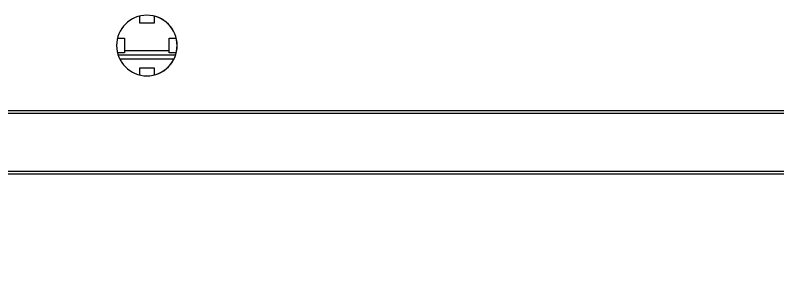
# Model space of a CAD drawing. Header units: millimetres. Extents: x 2027740 to 2136289, y -1533552 to -1491502.
# Drawn here: x 2097055 to 2097582, y -1507472 to -1507294 of the extents above; entities that cross this region are included whole.
import ezdxf

# ---------------------------------------------------------------- set-up
doc = ezdxf.new("R2010")
doc.units = ezdxf.units.MM
doc.header["$MEASUREMENT"] = 0
doc.layers.add('10_Einrichtung', color=7, linetype='Continuous', lineweight=0)
doc.layers.add('13_Ladenbau', color=94, linetype='Continuous', lineweight=0)
doc.styles.add('Rossmann', font='ARIALN.TTF', dxfattribs={"height": 100})
doc.styles.add('Style-Arial Narrow', font='ARIALN.TTF')
doc.dimstyles.new('Rossmann', dxfattribs={"dimtxt": 100, "dimasz": 75, "dimexe": 50, "dimexo": 0.0625, "dimgap": 50, "dimtad": 1, "dimdec": 3, "dimlfac": 0.001, "dimzin": 3, "dimtxsty": 'Rossmann', "dimcen": 0, "dimadec": 3, "dimazin": 0, "dimtfac": 1, "dimtdec": 0, "dimtofl": 0, "dimtmove": 0, "dimatfit": 1, "dimfxl": 200, "dimfxlon": 1, "dimfrac": 2, "dimtolj": 1, "dimtzin": 3, "dimarcsym": 0})

# ---------------------------------------------------------------- blocks, each defined once
blk = doc.blocks.new('*U906')
at = {"layer": '10_Einrichtung', "color": 1, "linetype": 'Continuous', "lineweight": 0}
for p, q in [((6.4087, -2.5167), (6.4087, -2.4668)), ((6.5087, -2.4668), (6.5087, -2.5167)), ((6.5087, -2.5167), (6.4087, -2.5167)), ((6.2548, -2.6207), (6.3047, -2.6207)), ((6.3047, -2.6207), (6.3047, -2.7207)), ((6.6127, -2.7207), (6.6127, -2.6207)), ((6.6127, -2.6207), (6.6614, -2.6207)), ((6.6687, -2.6707), (6.6675, -2.6707)), ((6.3047, -2.7207), (6.2548, -2.7207)), ((6.2591, -2.7357), (6.6572, -2.7357)), ((6.3047, -2.7057), (6.6127, -2.7057)), ((6.6614, -2.7207), (6.6127, -2.7207)), ((6.2703, -2.7632), (6.646, -2.7632)), ((6.4087, -2.8746), (6.4087, -2.8247)), ((6.4087, -2.8247), (6.5087, -2.8247)), ((6.5087, -2.8247), (6.5087, -2.8744)), ((3.9287, -3.1207), (15.9187, -3.1207)), ((15.9187, -3.1407), (3.9287, -3.1407)), ((3.9287, -3.5407), (15.9187, -3.5407)), ((15.9187, -3.5607), (3.9287, -3.5607))]:
    blk.add_line(p, q, dxfattribs=at)
for centre, start, end in [((6.4587, -2.6707), 90.1663, 180), ((6.4587, -2.6707), 90, 90.1663), ((6.4575, -2.6707), 360, 89.6675), ((6.4587, -2.6707), 360, 90), ((6.4587, -2.6707), 180, 269.8337), ((6.4575, -2.6707), 270.3325, 0), ((6.4587, -2.6707), 270, 0), ((6.4587, -2.6707), 269.8337, 270)]:
    blk.add_arc(centre, 0.21, start, end, dxfattribs=at)
blk = doc.blocks.new('_Oblique')
at = {"color": 0, "linetype": 'ByBlock', "lineweight": -2}
blk.add_line((0.5, 0.5), (-0.5, -0.5), dxfattribs=at)
blk = doc.blocks.new('*D971')
at = {"layer": '13_Ladenbau', "color": 0, "linetype": 'ByBlock', "lineweight": -2, "transparency": 16777216}
for p, q in [((2098033.88, -1507405.57), (2098283.79, -1507398.73)), ((2098127.56, -1510824.58), (2098377.46, -1510817.74))]:
    blk.add_line(p, q, dxfattribs=at)
at = {"layer": '13_Ladenbau', "color": 0, "linetype": 'Continuous', "lineweight": -2, "transparency": 16777216}
blk.add_line((2098327.48, -1510819.11), (2098233.81, -1507400.1), dxfattribs=at)
at = {"layer": 'Defpoints', "color": 0, "linetype": 'Continuous', "lineweight": 0, "transparency": 16777216}
for p in [(2098233.81, -1507400.1), (2096422.97, -1507449.71), (2096516.64, -1510868.72)]:
    blk.add_point(p, dxfattribs=at)
at = {"layer": '13_Ladenbau', "color": 0, "linetype": 'Continuous', "lineweight": -2, "transparency": 16777216, "xscale": 75, "yscale": 75, "zscale": 75}
for p, rotation in [((2098233.81, -1507400.1), 91.56937042968653), ((2098327.48, -1510819.11), 271.5693704296866)]:
    blk.add_blockref('_Oblique', p, dxfattribs=dict(at, rotation=rotation))
at = {"layer": '13_Ladenbau', "color": 0, "linetype": 'Continuous', "lineweight": 0, "transparency": 16777216, "insert": (2098390.7, -1509106.59), "char_height": 100, "attachment_point": 5, "rotation": 271.5694, "style": 'Style-Arial Narrow'}
blk.add_mtext('\\A1;3,420', dxfattribs=at)

msp = doc.modelspace()

# ---------------------------------------------------------------- block references
at = {"layer": '10_Einrichtung', "color": 1, "linetype": 'Continuous', "lineweight": 13, "xscale": 100, "yscale": 100, "zscale": 100}
msp.add_blockref('*U906', (2096500.2603, -1507047.9095), dxfattribs=at)

# ---------------------------------------------------------------- dimensions: what is measured, and where the dimension line sits
at = {"layer": '13_Ladenbau', "color": 94, "linetype": 'Continuous', "lineweight": 0}
dim = msp.add_linear_dim(base=(2098233.8097, -1507400.0975), p1=(2096516.6401, -1510868.72), p2=(2096422.9677, -1507449.7101), angle=91.56937, dimstyle='Rossmann', override={"dimtxsty": 'Style-Arial Narrow', "dimblk": 'Oblique', "dimtdec": 3, "dimfrac": 0}, dxfattribs=at)
dim.commit()
dim.dimension.update_dxf_attribs({"geometry": '*D971', "text_midpoint": (2098390.7001, -1509106.5872)})

doc.saveas('drawing.dxf')
